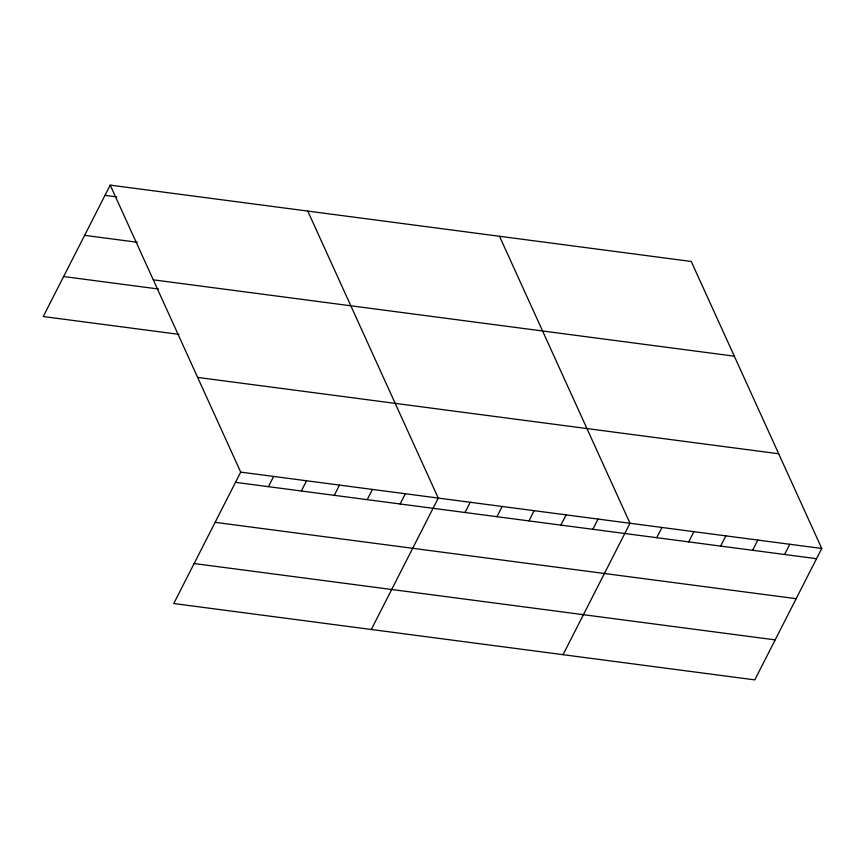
<?xml version="1.0" encoding="UTF-8"?>
<svg xmlns="http://www.w3.org/2000/svg" width="865" height="865" viewBox="0 0 865 865"><rect width="100%" height="100%" fill="white"/><g stroke="black" fill="none" stroke-linecap="round" stroke-linejoin="round"><path stroke-width="1.3" d="M110.212 185.121L240.708 472.117L173.757 603.532L754.788 679.879L821.75 548.464L691.243 261.468L110.212 185.121L43.25 316.536L178.904 334.355M268.42 486.671L273.632 476.442M301.344 490.996L306.556 480.767M334.279 495.331L339.491 485.092M367.203 499.656L372.415 489.428M400.127 503.981L405.339 493.753M371.301 629.493L438.263 498.078L307.756 211.082M465.013 512.502L470.225 502.273M496.964 516.708L502.176 506.479M528.926 520.903L534.138 510.674M560.877 525.098L566.088 514.87M592.839 529.304L598.05 519.076M563.05 654.686L630.012 523.271L499.505 236.275M656.751 537.706L661.963 527.466M688.713 541.901L693.925 531.672M720.664 546.096L725.876 535.868M752.626 550.302L757.837 540.063M784.577 554.497L789.788 544.269M105 195.349L116.851 196.906M84.619 235.345L137.297 242.265M153.278 279.828L734.309 356.175M63.621 276.541L158.446 289.007M197.642 377.41L778.684 453.757M240.708 472.117L821.75 548.464M235.496 482.346L816.538 558.693M215.126 522.341L796.157 598.688M194.128 563.537L775.17 639.884"/></g></svg>
